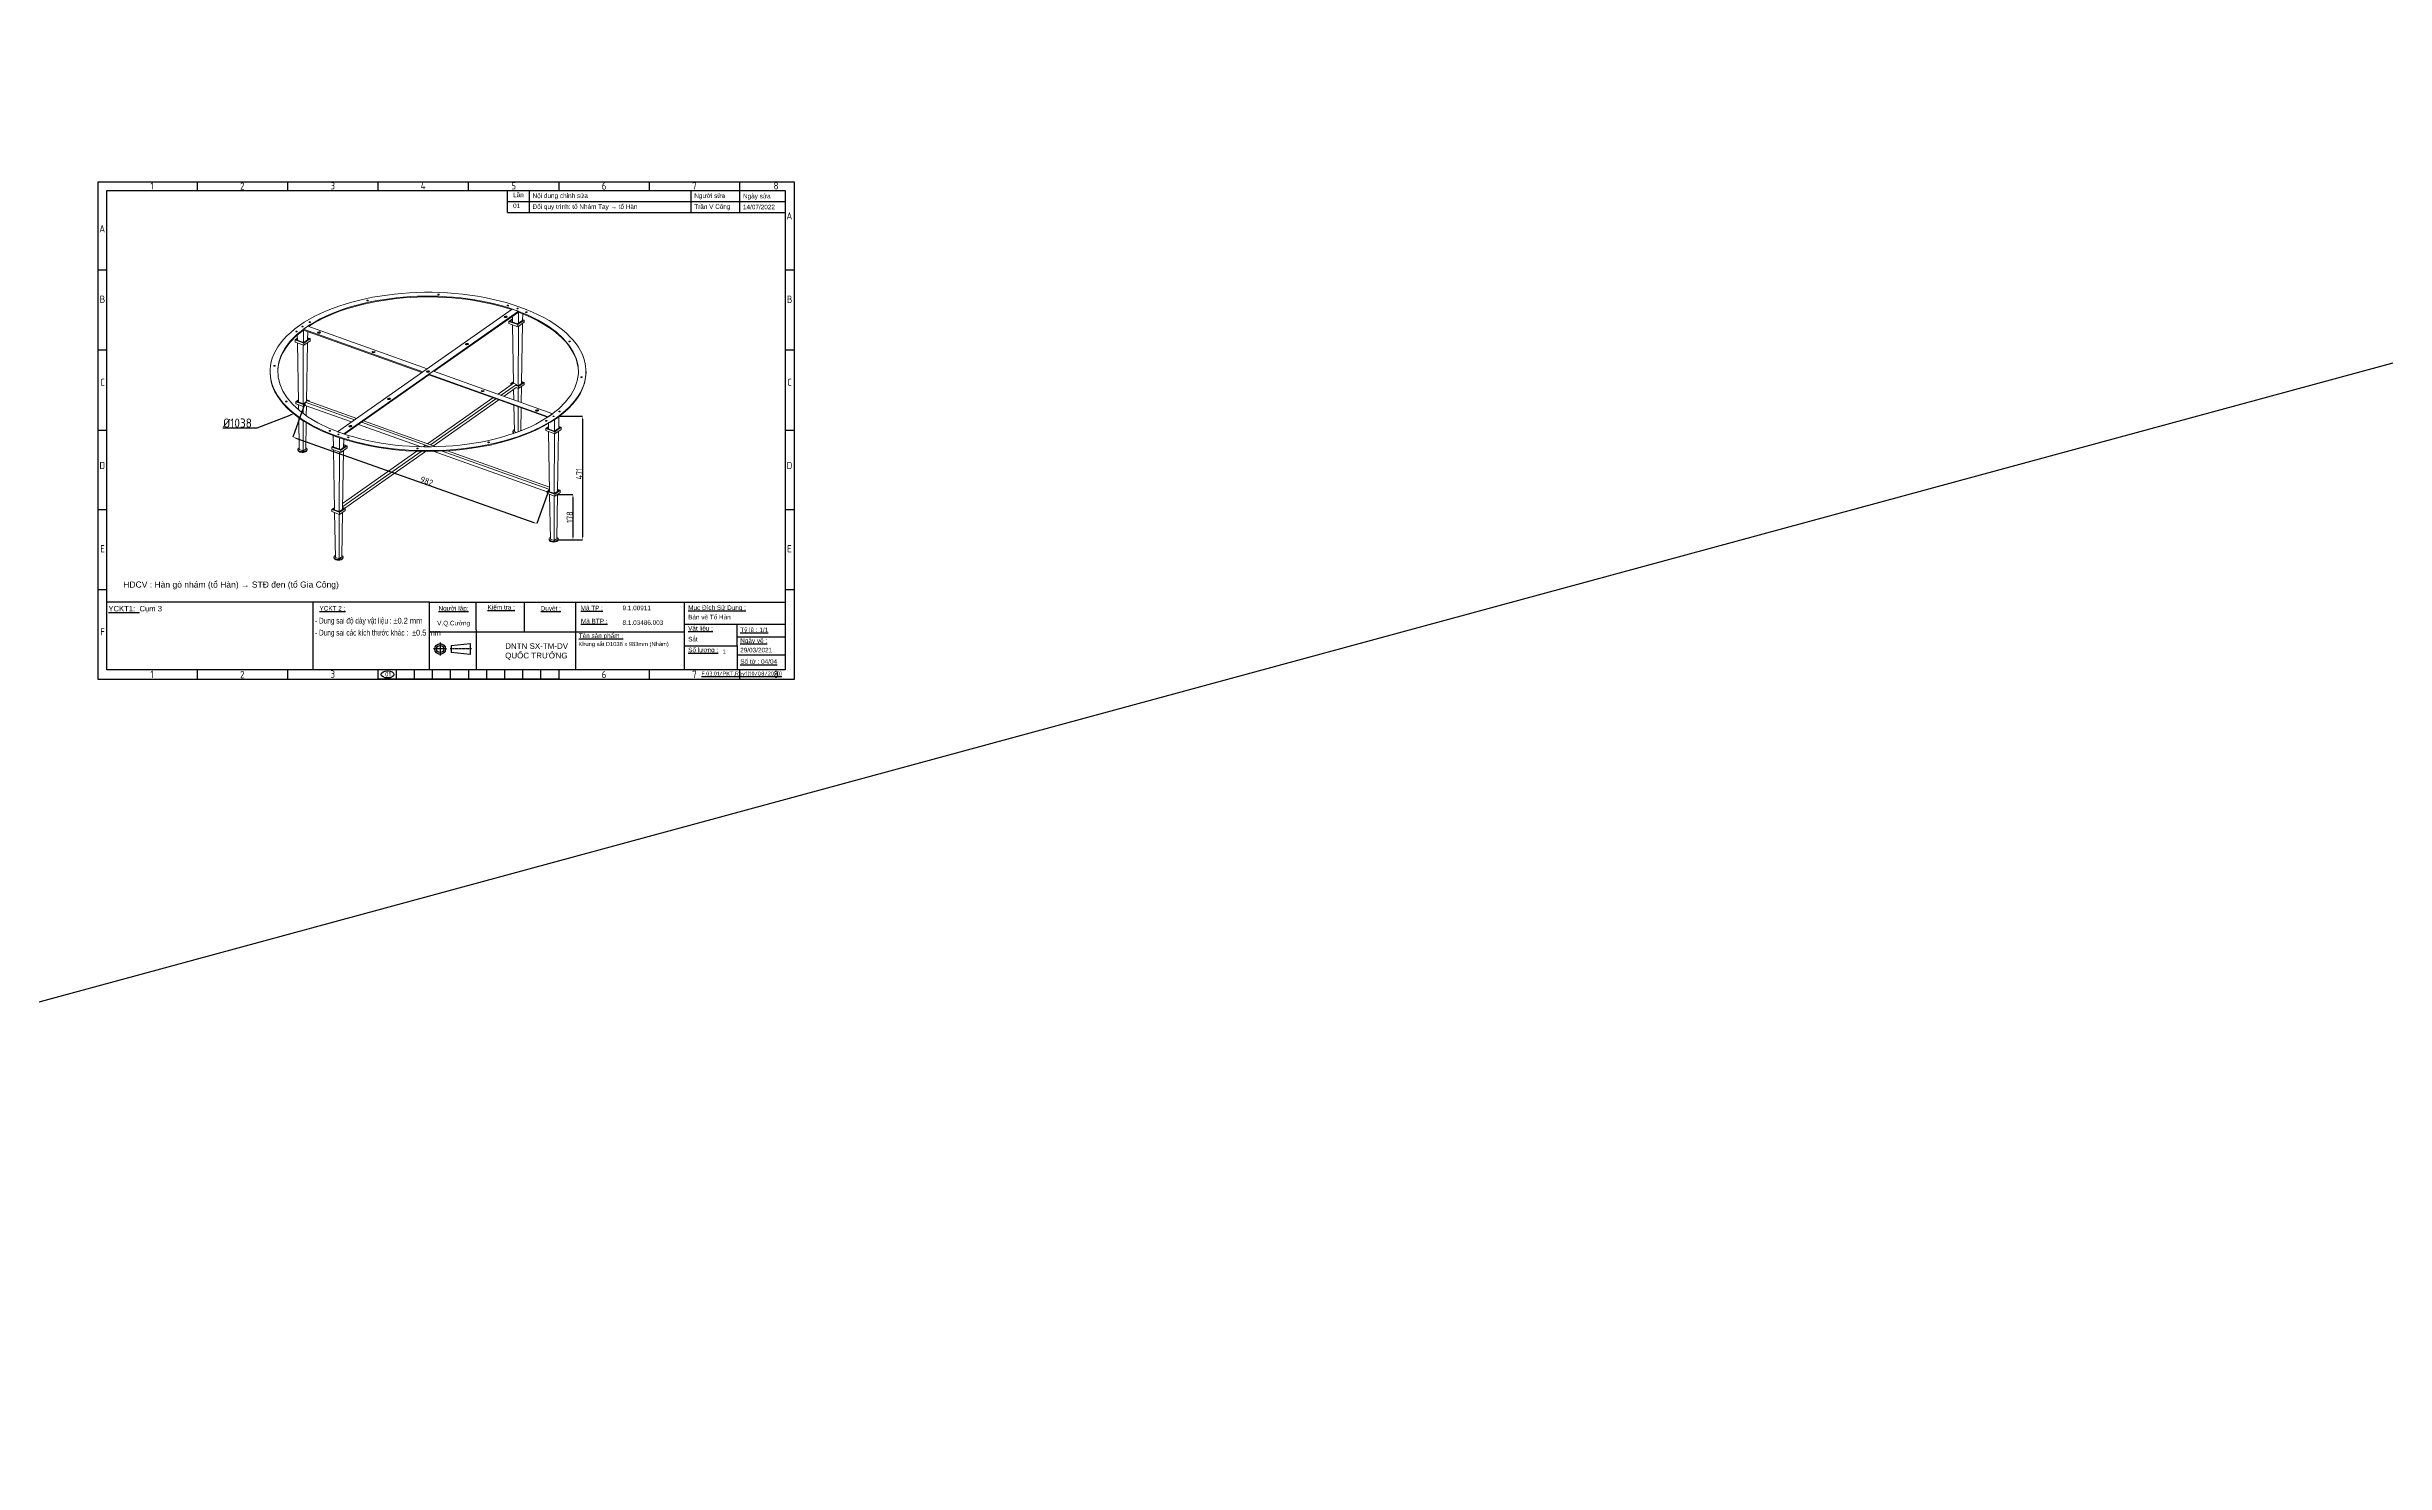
# Model space of a CAD drawing. Header units: millimetres. Extents: x -205945 to -46279, y 28253 to 108078.
# Drawn here: x -95726 to -88044, y 37634 to 42287 of the extents above; entities that cross this region are included whole.
import ezdxf

# ---------------------------------------------------------------- set-up
doc = ezdxf.new("R2010")
doc.units = ezdxf.units.MM
doc.header["$PDMODE"] = 2
for name, pattern in [('CENTER', [2, 1.25, -0.25, 0.25, -0.25]), ('CENTERX2', [4, 2.5, -0.5, 0.5, -0.5]), ('CONTPVMNIL', [0])]:
    doc.linetypes.add(name, pattern=pattern)
doc.layers.get('0').update_dxf_attribs({"linetype": 'CONTPVMNIL'})
doc.layers.get('DEFPOINTS').update_dxf_attribs({"color": 6})
for name, color, linetype in [('CENTER', 1, 'CENTERX2'), ('FRAME050', 6, 'Continuous'), ('MAIN', 7, 'Continuous')]:
    doc.layers.add(name, color=color, linetype=linetype)
doc.styles.add('ISOCP', font='isocp')
doc.styles.add('SLDTEXTSTYLE3', font='TXT', dxfattribs={"width": 0.65, "bigfont": 'bigfont'})
doc.styles.get("Standard").update_dxf_attribs({"font": 'isocp.shx'})
doc.styles.add('style1', font='arial.ttf', dxfattribs={"width": 0.75})
doc.dimstyles.new('Dim20$0', dxfattribs={"dimtxt": 20, "dimasz": 10, "dimexe": 0, "dimexo": 0, "dimgap": 0.6, "dimtad": 1, "dimtoh": 1, "dimdsep": 46, "dimtxsty": 'ISOCP', "dimcen": 0, "dimclrd": 3, "dimclre": 3, "dimclrt": 7, "dimadec": 3, "dimazin": 2, "dimtp": 0.05, "dimtm": 0.05, "dimtfac": 0.7, "dimtofl": 0, "dimtmove": 0, "dimatfit": 3, "dimfxl": 0, "dimtolj": 1, "dimarcsym": 0})
doc.dimstyles.new('Dim20$3', dxfattribs={"dimtxt": 20, "dimasz": 10, "dimexe": 0, "dimexo": 0, "dimgap": 0.6, "dimtad": 1, "dimtoh": 1, "dimdsep": 46, "dimtxsty": 'ISOCP', "dimcen": 0, "dimclrd": 3, "dimclre": 3, "dimclrt": 7, "dimadec": 3, "dimazin": 2, "dimtp": 0.05, "dimtm": 0.05, "dimtfac": 0.7, "dimtofl": 0, "dimtmove": 0, "dimatfit": 3, "dimfxl": 0, "dimtolj": 1, "dimarcsym": 0})

# ---------------------------------------------------------------- blocks, each defined once
blk = doc.blocks.new('ẢERHAEEH')
at = {"layer": 'FRAME050'}
for p, q in [((-261.4, 214), (-261.4, 217.9)), ((-221.8, 214), (-221.8, 217.9)), ((-182.2, 214), (-182.2, 217.9)), ((-142.6, 214), (-142.6, 217.9)), ((-103, 214), (-103, 217.9)), ((-63.4, 214), (-63.4, 217.9)), ((-23.8, 214), (-23.8, 217.9)), ((-301, 179), (-304.9, 179)), ((0, 179), (-4, 179)), ((-301, 144), (-304.9, 144)), ((0, 144), (-4, 144)), ((-304.9, 109), (-301, 109)), ((-4, 109), (0, 109)), ((-301, 74), (-304.9, 74)), ((0, 74), (-4, 74)), ((-301, 39), (-304.9, 39)), ((0, 39), (-4, 39)), ((-261.4, 0), (-261.4, 4)), ((-221.8, 0), (-221.8, 4)), ((-182.2, 0), (-182.2, 4)), ((-182.2, 0), (-103, 0)), ((-174.2, 0), (-174.2, 4)), ((-166.3, 0), (-166.3, 4)), ((-158.4, 0), (-158.4, 4)), ((-150.5, 0), (-150.5, 4)), ((-142.6, 4), (-142.6, 0)), ((-134.6, 0), (-134.6, 4)), ((-126.7, 0), (-126.7, 4)), ((-118.8, 0), (-118.8, 4)), ((-110.9, 0), (-110.9, 4)), ((-103, 0), (-103, 4)), ((-63.4, 0), (-63.4, 4)), ((-23.8, 0), (-23.8, 4))]:
    blk.add_line(p, q, dxfattribs=at)
at = {"layer": 'MAIN', "color": 7, "linetype": 'Continuous'}
blk.add_lwpolyline([(-301, 214), (-4, 214), (-4, 4), (-301, 4)], close=True, dxfattribs=at)
at = {"layer": 'FRAME050', "style": 'ISOCP'}
for s, p in [('1', (-282, 214.4)), ('2', (-242.7, 214.3)), ('3', (-203.1, 214.4)), ('4', (-163.6, 214.4)), ('5', (-123.9, 214.4)), ('6', (-84.3, 214.3)), ('7', (-44.7, 214.4)), ('8', (-9, 214.4)), ('A', (-304.4, 195.6)), ('A', (-3.4, 201.2)), ('B', (-304.2, 164.7)), ('B', (-3.2, 164.7)), ('C', (-304, 128.3)), ('C', (-3, 128.3)), ('D', (-304.3, 91.9)), ('D', (-3.3, 91.9)), ('E', (-304, 55.4)), ('E', (-3.1, 55.4)), ('F', (-304, 19)), ('1', (-282, 0.4)), ('2', (-242.7, 0.3)), ('3', (-203.1, 0.5)), ('6', (-84.3, 0.3)), ('7', (-44.7, 0.4)), ('8', (-9, 0.4))]:
    blk.add_text(s, height=3.17, dxfattribs=at).set_placement(p)
blk = doc.blocks.new('*D478')
at = {"color": 3, "lineweight": -2, "ltscale": 30, "transparency": 16777216}
for p, q in [((-95147.6, 41035.5), (-95035, 41035.5)), ((-95035, 41035.5), (-94926.6, 41077.5))]:
    blk.add_line(p, q, dxfattribs=at)
at = {"color": 3, "ltscale": 30, "transparency": 16777216}
blk.add_solid([(-94927.5, 41079.8), (-94925.6, 41075.1), (-94912.6, 41082.9)], dxfattribs=at)
at = {"layer": 'DEFPOINTS', "color": 0, "ltscale": 30, "transparency": 16777216}
for p in [(-93927.3, 41464.2), (-94912.6, 41082.9)]:
    blk.add_point(p, dxfattribs=at)
at = {"color": 7, "ltscale": 30, "transparency": 16777216, "insert": (-95099.6, 41051.1), "char_height": 30, "attachment_point": 5, "style": 'ISOCP'}
blk.add_mtext('\\A1;%%C1038', dxfattribs=at)
blk = doc.blocks.new('*D479')
at = {"color": 3, "lineweight": -2, "ltscale": 30, "transparency": 16777216}
for p, q in [((-94877.4, 41118.4), (-94917.6, 41005)), ((-94908.2, 41001.7), (-94125.6, 40724)), ((-94075.9, 40834), (-94116.2, 40720.6))]:
    blk.add_line(p, q, dxfattribs=at)
at = {"color": 3, "ltscale": 30, "transparency": 16777216}
for points in [[(-94907.6, 41003.3), (-94908.7, 41000.1), (-94917.6, 41005)], [(-94125, 40725.6), (-94126.1, 40722.4), (-94116.2, 40720.6)]]:
    blk.add_solid(points, dxfattribs=at)
at = {"layer": 'DEFPOINTS', "color": 0, "ltscale": 30, "transparency": 16777216}
for p in [(-94877.4, 41118.4), (-94075.9, 40834), (-94116.2, 40720.6)]:
    blk.add_point(p, dxfattribs=at)
at = {"color": 7, "ltscale": 30, "transparency": 16777216, "insert": (-94478.1, 40860.3), "char_height": 20, "attachment_point": 5, "rotation": 340.46278, "style": 'ISOCP'}
blk.add_mtext('\\A1;982', dxfattribs=at)
blk = doc.blocks.new('*D480')
at = {"color": 3, "lineweight": -2, "ltscale": 30, "transparency": 16777216}
for p, q in [((-94048.6, 40816.9), (-93997.7, 40816.9)), ((-93997.7, 40806.9), (-93997.7, 40677.1)), ((-94046.6, 40667.1), (-93997.7, 40667.1))]:
    blk.add_line(p, q, dxfattribs=at)
at = {"color": 3, "ltscale": 30, "transparency": 16777216}
for points in [[(-93999.4, 40806.9), (-93996, 40806.9), (-93997.7, 40816.9)], [(-93999.4, 40677.1), (-93996, 40677.1), (-93997.7, 40667.1)]]:
    blk.add_solid(points, dxfattribs=at)
at = {"layer": 'DEFPOINTS', "color": 0, "ltscale": 30, "transparency": 16777216}
for p in [(-94048.6, 40816.9), (-94046.6, 40667.1), (-93997.7, 40667.1)]:
    blk.add_point(p, dxfattribs=at)
at = {"color": 7, "ltscale": 30, "transparency": 16777216, "insert": (-94008.3, 40742), "char_height": 20, "attachment_point": 5, "rotation": 90, "style": 'ISOCP'}
blk.add_mtext('\\A1;178', dxfattribs=at)
blk = doc.blocks.new('*D770')
at = {"color": 3, "lineweight": -2, "ltscale": 30, "transparency": 16777216}
for p, q in [((-94045.1, 41073.9), (-93966.5, 41073.9)), ((-93966.5, 41063.9), (-93966.5, 40677.4)), ((-94046.2, 40667.4), (-93966.5, 40667.4))]:
    blk.add_line(p, q, dxfattribs=at)
at = {"color": 3, "ltscale": 30, "transparency": 16777216}
for points in [[(-93968.2, 41063.9), (-93964.8, 41063.9), (-93966.5, 41073.9)], [(-93968.2, 40677.4), (-93964.8, 40677.4), (-93966.5, 40667.4)]]:
    blk.add_solid(points, dxfattribs=at)
at = {"layer": 'DEFPOINTS', "color": 0, "ltscale": 30, "transparency": 16777216}
for p in [(-94045.1, 41073.9), (-94046.2, 40667.4), (-93966.5, 40667.4)]:
    blk.add_point(p, dxfattribs=at)
at = {"color": 7, "ltscale": 30, "transparency": 16777216, "insert": (-93977.1, 40884.5), "char_height": 20, "attachment_point": 5, "rotation": 90, "style": 'ISOCP'}
blk.add_mtext('\\A1;471', dxfattribs=at)

msp = doc.modelspace()

# ---------------------------------------------------------------- linework, layer by layer
at = {"ltscale": 30}
msp.add_line((-135875.365, 28252.757), (-66788.624, 47014.308), dxfattribs=at)
at = {"color": 0, "linetype": 'Continuous', "lineweight": 0, "extrusion": (0, 0.865351, 0.501167)}
for p, q in [((-94197.139, 41425.784, 0), (-94491.103, 41219.114, 0)), ((-94470.745, 41211.841, 0), (-94176.782, 41418.511, 0)), ((-94176.832, 41415.88, 0), (-94453.785, 41221.169, 0)), ((-94176.782, 41418.511, 0), (-94197.139, 41425.784, 0)), ((-94176.72, 41415.837, 0), (-94176.83, 41378.671, 0)), ((-94162.485, 41410.264, 0), (-94162.863, 41388.491, 0)), ((-94902.971, 41329.673, 0), (-94910.654, 41324.271, 0)), ((-94903.157, 41340.308, 0), (-94902.861, 41323.334, 0)), ((-94883.211, 41356.427, 0), (-94883.329, 41316.356, 0)), ((-94868.612, 41369.368, 0), (-94883.123, 41359.166, 0)), ((-94883.123, 41359.166, 0), (-94491.103, 41219.114, 0)), ((-94493.551, 41217.392, 0), (-94883.052, 41356.544, 0)), ((-94868.964, 41351.511, 0), (-94869.429, 41324.762, 0)), ((-94869.341, 41329.823, 0), (-94864.627, 41328.139, 0)), ((-94860.443, 41328.49, 0), (-94869.309, 41331.658, 0)), ((-94476.591, 41229.316, 0), (-94868.612, 41369.368, 0)), ((-94196.555, 41393.295, 0), (-94208.235, 41385.084, 0)), ((-94208.235, 41385.084, 0), (-94208.235, 41378.161, 0)), ((-94208.235, 41385.084, 0), (-94178.921, 41374.611, 0)), ((-94178.921, 41367.688, 0), (-94208.235, 41378.161, 0)), ((-94204.051, 41385.435, 0), (-94196.511, 41390.737, 0)), ((-94179.622, 41376.708, 0), (-94204.051, 41385.435, 0)), ((-94196.391, 41383.898, 0), (-94197.522, 41383.103, 0)), ((-94196.705, 41401.908, 0), (-94196.37, 41382.692, 0)), ((-94196.217, 41373.867, 0), (-94192.865, 41181.615, 0)), ((-94162.208, 41388.951, 0), (-94179.622, 41376.708, 0)), ((-94178.921, 41374.611, 0), (-94158.024, 41389.302, 0)), ((-94158.024, 41382.38, 0), (-94178.921, 41367.688, 0)), ((-94178.921, 41374.611, 0), (-94178.921, 41367.688, 0)), ((-94176.858, 41369.139, 0), (-94177.432, 41173.915, 0)), ((-94163.03, 41378.86, 0), (-94166.472, 41180.866, 0)), ((-94162.851, 41389.181, 0), (-94162.208, 41388.951, 0)), ((-94158.024, 41389.302, 0), (-94162.819, 41391.016, 0)), ((-94158.024, 41389.302, 0), (-94158.024, 41382.38, 0)), ((-94910.654, 41324.271, 0), (-94881.34, 41313.799, 0)), ((-94910.654, 41324.271, 0), (-94910.654, 41317.349, 0)), ((-94881.34, 41306.876, 0), (-94910.654, 41317.349, 0)), ((-94906.47, 41324.623, 0), (-94902.927, 41327.114, 0)), ((-94882.041, 41315.896, 0), (-94906.47, 41324.623, 0)), ((-94902.707, 41314.51, 0), (-94899.317, 41120.057, 0)), ((-94883.354, 41307.596, 0), (-94883.923, 41114.557, 0)), ((-94864.627, 41328.139, 0), (-94882.041, 41315.896, 0)), ((-94881.34, 41313.799, 0), (-94860.443, 41328.49, 0)), ((-94860.443, 41321.567, 0), (-94881.34, 41306.876, 0)), ((-94881.34, 41313.799, 0), (-94881.34, 41306.876, 0)), ((-94869.597, 41315.132, 0), (-94872.947, 41122.39, 0)), ((-94860.443, 41328.49, 0), (-94860.443, 41321.567, 0)), ((-94992.668, 41217.982, 0), (-94992.668, 41220.579, 0)), ((-94491.103, 41219.114, 0), (-94770.638, 41022.587, 0)), ((-94750.281, 41015.315, 0), (-94470.745, 41211.841, 0)), ((-94470.745, 41209.245, 0), (-94747.649, 41014.569, 0)), ((-94470.745, 41211.841, 0), (-94078.609, 41071.748, 0)), ((-94081.346, 41070.129, 0), (-94470.745, 41209.245, 0)), ((-94064.097, 41081.95, 0), (-94456.234, 41222.043, 0)), ((-94192.986, 41181.659, 0), (-94243.597, 41146.077, 0)), ((-94183.215, 41178.168, 0), (-94233.825, 41142.586, 0)), ((-94192.949, 41186.425, 0), (-94201.261, 41180.582, 0)), ((-94201.261, 41180.582, 0), (-94201.261, 41175.841, 0)), ((-94201.261, 41180.582, 0), (-94196.79, 41178.984, 0)), ((-94197.077, 41180.933, 0), (-94192.905, 41183.867, 0)), ((-94195.049, 41180.209, 0), (-94197.077, 41180.933, 0)), ((-94183.215, 41178.168, 0), (-94192.986, 41181.659, 0)), ((-94183.215, 41174.706, 0), (-94183.215, 41178.168, 0)), ((-94162.208, 41183.863, 0), (-94176.72, 41173.661, 0)), ((-94176.018, 41171.563, 0), (-94158.024, 41184.214, 0)), ((-94158.024, 41177.292, 0), (-94176.018, 41164.641, 0)), ((-94166.394, 41185.358, 0), (-94162.208, 41183.863, 0)), ((-94158.024, 41184.214, 0), (-94166.362, 41187.193, 0)), ((-94158.024, 41184.214, 0), (-94158.024, 41177.292, 0)), ((-93954.668, 41217.982, 0), (-93954.668, 41220.579, 0)), ((-94899.44, 41127.068, 0), (-94907.752, 41121.224, 0)), ((-94907.752, 41121.224, 0), (-94882.509, 41112.206, 0)), ((-94907.752, 41121.224, 0), (-94907.752, 41114.301, 0)), ((-94882.509, 41105.283, 0), (-94907.752, 41114.301, 0)), ((-94903.567, 41121.575, 0), (-94899.395, 41124.509, 0)), ((-94883.21, 41114.303, 0), (-94903.567, 41121.575, 0)), ((-94899.164, 41111.233, 0), (-94898.873, 41094.55, 0)), ((-94883.948, 41105.797, 0), (-94884.016, 41082.735, 0)), ((-94876.994, 41118.673, 0), (-94883.21, 41114.303, 0)), ((-94882.509, 41112.206, 0), (-94876.994, 41116.083, 0)), ((-94882.509, 41112.206, 0), (-94882.509, 41105.283, 0)), ((-94876.994, 41109.16, 0), (-94882.509, 41105.283, 0)), ((-94870.029, 41124.441, 0), (-94876.994, 41119.544, 0)), ((-94876.994, 41119.544, 0), (-94876.994, 41109.16, 0)), ((-94876.994, 41119.544, 0), (-94715.031, 41061.681, 0)), ((-94876.994, 41109.16, 0), (-94724.825, 41054.796, 0)), ((-94873.2, 41107.804, 0), (-94873.764, 41075.362, 0)), ((-94872.884, 41126, 0), (-94868.699, 41124.505, 0)), ((-94864.514, 41124.857, 0), (-94872.852, 41127.835, 0)), ((-94870.029, 41124.441, 0), (-94708.066, 41066.579, 0)), ((-94868.699, 41124.505, 0), (-94869.207, 41124.148, 0)), ((-94866.764, 41123.275, 0), (-94864.514, 41124.857, 0)), ((-94864.514, 41124.857, 0), (-94864.514, 41122.471, 0)), ((-94260.557, 41134.154, 0), (-94475.071, 40983.34, 0)), ((-94250.785, 41130.663, 0), (-94465.3, 40979.849, 0)), ((-94240.991, 41127.164, 0), (-94455.506, 40976.35, 0)), ((-94183.754, 41167.404, 0), (-94224.031, 41139.087, 0)), ((-94192.51, 41161.248, 0), (-94191.924, 41127.617, 0)), ((-94191.609, 41109.521, 0), (-94190.103, 41023.16, 0)), ((-94183.754, 41174.327, 0), (-94176.018, 41171.563, 0)), ((-94176.018, 41164.641, 0), (-94183.754, 41167.404, 0)), ((-94176.72, 41173.661, 0), (-94183.215, 41175.981, 0)), ((-94177.637, 41104.53, 0), (-94177.879, 41022.288, 0)), ((-94177.458, 41165.155, 0), (-94177.584, 41122.494, 0)), ((-94176.018, 41171.563, 0), (-94176.018, 41164.641, 0)), ((-94167.859, 41101.037, 0), (-94169.17, 41025.627, 0)), ((-94166.639, 41171.235, 0), (-94167.548, 41118.909, 0)), ((-94898.419, 41068.514, 0), (-94896.594, 40963.802, 0)), ((-94884.087, 41058.774, 0), (-94884.379, 40959.439, 0)), ((-94874.161, 41052.547, 0), (-94875.672, 40965.56, 0)), ((-94770.638, 41022.587, 0), (-94750.281, 41015.315, 0)), ((-94702.019, 41046.649, 0), (-94496.623, 40973.27, 0)), ((-94692.226, 41053.534, 0), (-94466.874, 40973.026, 0)), ((-94685.26, 41058.431, 0), (-94447.135, 40973.359, 0)), ((-94194.643, 41024.039, 0), (-94194.643, 41021.443, 0)), ((-94190.103, 41023.16, 0), (-94182.685, 41020.51, 0)), ((-94078.116, 41039.226, 0), (-94086.893, 41033.055, 0)), ((-94086.893, 41033.055, 0), (-94086.893, 41026.132, 0)), ((-94086.893, 41033.055, 0), (-94057.579, 41022.582, 0)), ((-94057.579, 41015.659, 0), (-94086.893, 41026.132, 0)), ((-94082.709, 41033.406, 0), (-94078.071, 41036.667, 0)), ((-94058.281, 41024.679, 0), (-94082.709, 41033.406, 0)), ((-94078.609, 41071.748, 0), (-94064.097, 41081.95, 0)), ((-94078.295, 41049.482, 0), (-94077.985, 41031.719, 0)), ((-94077.831, 41022.894, 0), (-94074.388, 40825.345, 0)), ((-94058.281, 41061.889, 0), (-94058.432, 41061.943, 0)), ((-94058.281, 41061.889, 0), (-94058.39, 41024.718, 0)), ((-94043.769, 41072.091, 0), (-94058.281, 41061.889, 0)), ((-94040.867, 41036.922, 0), (-94058.281, 41024.679, 0)), ((-94057.579, 41022.582, 0), (-94036.682, 41037.273, 0)), ((-94036.682, 41030.351, 0), (-94057.579, 41015.659, 0)), ((-94057.579, 41022.582, 0), (-94057.579, 41015.659, 0)), ((-94044.591, 41024.79, 0), (-94048.032, 40826.796, 0)), ((-94043.769, 41072.091, 0), (-94044.424, 41034.421, 0)), ((-94044.359, 41038.169, 0), (-94040.867, 41036.922, 0)), ((-94036.682, 41037.273, 0), (-94044.327, 41040.004, 0)), ((-94043.921, 41072.146, 0), (-94043.769, 41072.091, 0)), ((-94036.682, 41037.273, 0), (-94036.682, 41030.351, 0)), ((-94901.133, 40964.681, 0), (-94901.133, 40962.085, 0)), ((-94896.594, 40963.802, 0), (-94884.379, 40959.439, 0)), ((-94884.379, 40959.439, 0), (-94875.672, 40965.56, 0)), ((-94871.133, 40964.681, 0), (-94871.133, 40962.085, 0)), ((-94784.532, 40975.603, 0), (-94789.312, 40972.242, 0)), ((-94789.312, 40972.242, 0), (-94789.312, 40965.32, 0)), ((-94789.312, 40972.242, 0), (-94759.998, 40961.77, 0)), ((-94759.998, 40954.847, 0), (-94789.312, 40965.32, 0)), ((-94785.128, 41009.804, 0), (-94785.02, 41009.88, 0)), ((-94785.128, 41009.804, 0), (-94784.475, 40972.361, 0)), ((-94764.771, 41002.531, 0), (-94785.128, 41009.804, 0)), ((-94785.128, 40972.594, 0), (-94784.487, 40973.044, 0)), ((-94760.7, 40963.867, 0), (-94785.128, 40972.594, 0)), ((-94784.322, 40963.537, 0), (-94780.878, 40765.987, 0)), ((-94764.906, 40956.6, 0), (-94765.483, 40760.488, 0)), ((-94764.771, 41002.531, 0), (-94764.88, 40965.36, 0)), ((-94764.663, 41002.607, 0), (-94764.771, 41002.531, 0)), ((-94743.286, 40976.109, 0), (-94760.7, 40963.867, 0)), ((-94759.998, 40961.77, 0), (-94739.101, 40976.461, 0)), ((-94739.101, 40969.538, 0), (-94759.998, 40954.847, 0)), ((-94759.998, 40961.77, 0), (-94759.998, 40954.847, 0)), ((-94751.157, 40961.062, 0), (-94754.523, 40767.438, 0)), ((-94510.363, 40958.528, 0), (-94754.181, 40787.113, 0)), ((-94496.203, 40958.122, 0), (-94753.811, 40777.012, 0)), ((-94750.516, 40997.973, 0), (-94750.99, 40970.693, 0)), ((-94749.815, 40971.519, 0), (-94750.969, 40971.931, 0)), ((-94750.849, 40978.811, 0), (-94743.286, 40976.109, 0)), ((-94739.101, 40976.461, 0), (-94750.817, 40980.646, 0)), ((-94481.737, 40957.908, 0), (-94747.282, 40771.218, 0)), ((-94739.101, 40976.461, 0), (-94739.101, 40969.538, 0)), ((-94482.037, 40978.443, 0), (-94489.592, 40973.131, 0)), ((-94472.265, 40974.952, 0), (-94475.037, 40973.003, 0)), ((-94454.057, 40958.063, 0), (-94082.822, 40825.436, 0)), ((-94427.373, 40958.914, 0), (-94076.551, 40833.58, 0)), ((-94409.401, 40959.879, 0), (-94074.648, 40840.286, 0)), ((-94058.416, 41015.958, 0), (-94058.993, 40819.845, 0)), ((-94077.308, 40830.389, 0), (-94082.822, 40826.512, 0)), ((-94082.822, 40826.512, 0), (-94082.822, 40819.589, 0)), ((-94082.822, 40826.512, 0), (-94057.579, 40817.494, 0)), ((-94057.579, 40810.571, 0), (-94082.822, 40819.589, 0)), ((-94078.638, 40826.864, 0), (-94074.465, 40829.797, 0)), ((-94058.281, 40819.591, 0), (-94078.638, 40826.864, 0)), ((-94074.556, 40834.983, 0), (-94076.551, 40833.58, 0)), ((-94076.551, 40833.58, 0), (-94076.551, 40830.119, 0)), ((-94074.234, 40816.521, 0), (-94071.664, 40669.09, 0)), ((-94059.019, 40811.085, 0), (-94059.45, 40664.727, 0)), ((-94043.769, 40829.793, 0), (-94058.281, 40819.591, 0)), ((-94057.579, 40817.494, 0), (-94039.585, 40830.145, 0)), ((-94039.585, 40823.222, 0), (-94057.579, 40810.571, 0)), ((-94057.579, 40817.494, 0), (-94057.579, 40810.571, 0)), ((-94048.2, 40817.165, 0), (-94050.743, 40670.848, 0)), ((-94047.954, 40831.288, 0), (-94043.769, 40829.793, 0)), ((-94039.585, 40830.145, 0), (-94047.922, 40833.123, 0)), ((-94039.585, 40830.145, 0), (-94039.585, 40823.222, 0)), ((-94781, 40772.998, 0), (-94789.312, 40767.154, 0)), ((-94789.312, 40767.154, 0), (-94789.312, 40760.231, 0)), ((-94789.312, 40767.154, 0), (-94764.069, 40758.136, 0)), ((-94764.069, 40751.213, 0), (-94789.312, 40760.231, 0)), ((-94785.128, 40767.506, 0), (-94780.956, 40770.439, 0)), ((-94764.771, 40760.233, 0), (-94785.128, 40767.506, 0)), ((-94780.724, 40757.163, 0), (-94778.154, 40609.733, 0)), ((-94765.509, 40751.728, 0), (-94765.94, 40605.369, 0)), ((-94750.259, 40770.435, 0), (-94764.771, 40760.233, 0)), ((-94764.069, 40758.136, 0), (-94746.075, 40770.787, 0)), ((-94746.075, 40763.864, 0), (-94764.069, 40751.213, 0)), ((-94764.069, 40758.136, 0), (-94764.069, 40751.213, 0)), ((-94754.69, 40757.807, 0), (-94757.233, 40611.49, 0)), ((-94754.445, 40771.931, 0), (-94750.259, 40770.435, 0)), ((-94746.075, 40770.787, 0), (-94754.413, 40773.766, 0)), ((-94753.811, 40777.012, 0), (-94754.353, 40777.206, 0)), ((-94753.811, 40773.551, 0), (-94753.811, 40777.012, 0)), ((-94746.075, 40770.787, 0), (-94746.075, 40763.864, 0)), ((-94076.203, 40669.969, 0), (-94076.203, 40667.373, 0)), ((-94071.664, 40669.09, 0), (-94059.45, 40664.727, 0)), ((-94059.45, 40664.727, 0), (-94050.743, 40670.848, 0)), ((-94046.203, 40669.969, 0), (-94046.203, 40667.373, 0)), ((-94782.694, 40610.611, 0), (-94782.694, 40608.015, 0)), ((-94778.154, 40609.733, 0), (-94765.94, 40605.369, 0)), ((-94765.94, 40605.369, 0), (-94757.233, 40611.49, 0)), ((-94752.694, 40610.611, 0), (-94752.694, 40608.015, 0))]:
    msp.add_line(p, q, dxfattribs=at)
for p, q in [((-94468.798, 40462.289), (-95528.062, 40462.289)), ((-94851.654, 40462.289), (-94851.654, 40240.342)), ((-94157.509, 40462.289), (-94157.509, 40365.519)), ((-93631.095, 40390.645), (-93631.095, 40462.289)), ((-94468.798, 40365.519), (-93987.628, 40365.519)), ((-94315.832, 40371.672), (-94315.832, 40240.342)), ((-93458.294, 40348.441), (-93300.562, 40348.441)), ((-93458.294, 40289.619), (-93300.562, 40289.619))]:
    msp.add_line(p, q)
at = {"ltscale": 3}
msp.add_line((-93987.628, 40365.519), (-93631.095, 40365.519), dxfattribs=at)
at = {"linetype": 'ByBlock'}
msp.add_line((-93458.294, 40319.542), (-93458.294, 40240.342), dxfattribs=at)
at = {"color": 0, "linetype": 'Continuous', "lineweight": 0}
for centre, major_axis, start_param, end_param in [((-94473.668, 41220.579, 0), (-519, 0), -5.331687179632194, 0.9514981275473926), ((-94473.668, 41217.982, 0), (-494, 0), -2.15869906, -0.65314679), ((-94473.668, 41217.982, 0), (494, 0), 0.00524295, 0.92619178), ((-94473.668, 41217.982, 0), (-494, 0), -0.59399185, -0.00524295), ((-94831.896, 41345.962, 0), (-2.5, 0), -2.19009453, -0.31736757), ((-94831.896, 41345.962, 0), (2.5, 0), 0.31736757, 0.95149813), ((-94218.306, 41397.514, 0), (-2.5, 0), -2.19009453, -0.31736757), ((-94218.306, 41397.514, 0), (2.5, 0), 0.31736757, 0.95149813), ((-94652.753, 41281.962, 0), (-2.5, 0), -2.19009453, -0.31736757), ((-94652.753, 41281.962, 0), (2.5, 0), 0.31736757, 0.95149813), ((-94346.008, 41307.734, 0), (-2.5, 0), -2.19009453, -0.31736757), ((-94346.008, 41307.734, 0), (2.5, 0), 0.31736757, 0.95149813), ((-94473.668, 41217.982, 0), (-2.5, 0), -2.19009453, -0.31736757), ((-94473.668, 41217.982, 0), (-2.5, 0), -2.19009453, -0.31736757), ((-94473.668, 41217.982, 0), (2.5, 0), 0.31736757, 0.95149813), ((-94473.668, 41217.982, 0), (2.5, 0), 0.31736757, 0.95149813), ((-94601.412, 41128.173, 0), (-2.5, 0), -2.19009453, -0.31736757), ((-94601.412, 41128.173, 0), (2.5, 0), 0.31736757, 0.95149813), ((-94294.467, 41153.962, 0), (-2.5, 0), -2.19009453, -0.31736757), ((-94294.467, 41153.962, 0), (2.5, 0), 0.31736757, 0.95149813), ((-94729.114, 41038.392, 0), (-2.5, 0), -2.19009453, -0.31736757), ((-94729.114, 41038.392, 0), (2.5, 0), 0.31736757, 0.95149813), ((-94179.643, 41024.039, 0), (-15, 0), -0.6192982, 0.88838671), ((-94179.643, 41024.039, 0), (-15, 0), -0.78894353, -0.6192982), ((-94179.643, 41024.039, 0), (-15, 0), -2.74329553, -2.34977812), ((-94115.324, 41089.962, 0), (-2.5, 0), -2.19009453, -0.31736757), ((-94115.324, 41089.962, 0), (2.5, 0), 0.31736757, 0.95149813), ((-94886.133, 40964.681, 0), (-15, 0), -0.78894353, 0.95149813), ((-94886.133, 40964.681, 0), (15, 0), -2.19009453, 0.79181453), ((-94061.203, 40669.969, 0), (-15, 0), -0.78894353, 3.93340718), ((-94767.694, 40610.611, 0), (-15, 0), -0.78894353, 2.52229445), ((-94767.694, 40610.611, 0), (15, 0), -0.6192982, 0.79181453)]:
    msp.add_ellipse(centre, major_axis=major_axis, ratio=0.50116692, start_param=start_param, end_param=end_param, dxfattribs=at)
at = {"color": 0, "linetype": 'Continuous', "lineweight": 0, "extrusion": (-5.55112e-17, -9.24446e-33, -1)}
msp.add_ellipse((-94473.668, 41220.579, 0), major_axis=(494, 0), ratio=0.50116692, start_param=-4.093090781137342, end_param=2.190094526042244, dxfattribs=at)
at = {"color": 0, "linetype": 'Continuous', "lineweight": 0, "extrusion": (1.33279e-16, -5.55112e-17, -1)}
for centre, major_axis, start_param, end_param in [((-94672.729, 41453.4, 0), (2.5, 0), -4.093090781137289, 2.190094526042297), ((-94439.33, 41473.289, 0), (2.5, 0), -4.093090781137289, 2.190094526042297), ((-94211.722, 41437.023, 0), (2.5, 0), -4.093090781137289, 2.190094526042297), ((-94905.548, 41351.857, 0), (2.5, 0), -4.093090781137289, 2.190094526042297), ((-94862.139, 41382.376, 0), (2.5, 0), -4.093090781137289, 2.190094526042297), ((-94831.896, 41348.558, 0), (5, 0), -0.95149813, 5.33168718), ((-94218.306, 41400.11, 0), (5, 0), -0.95149813, 5.33168718), ((-94652.753, 41284.558, 0), (5, 0), -0.95149813, 5.33168718), ((-94346.008, 41310.33, 0), (5, 0), -0.95149813, 5.33168718), ((-94008.191, 41319.262, 0), (2.5, 0), -4.093090781137653, 2.190094526041933), ((-94977.747, 41238.959, 0), (2.5, 0), -4.093090781137289, 2.190094526042297), ((-94473.668, 41220.579, 0), (5, 0), -0.95149813, 5.33168718), ((-94473.668, 41220.579, 0), (5, 0), -0.95149813, 5.33168718), ((-93969.59, 41202.199, 0), (2.5, 0), -4.093090781137289, 2.190094526042297), ((-94939.146, 41121.896, 0), (2.5, 0), -4.093090781137289, 2.190094526042297), ((-94601.412, 41130.769, 0), (5, 0), -0.95149813, 5.33168718), ((-94294.467, 41156.558, 0), (5, 0), -0.95149813, 5.33168718), ((-94796.51, 41025.89, 0), (2.5, 0), -4.093090781137289, 2.190094526042297), ((-94729.114, 41040.988, 0), (5, 0), -0.95149813, 5.33168718), ((-94115.324, 41092.558, 0), (5, 0), -0.95149813, 5.33168718), ((-94085.197, 41058.781, 0), (2.5, 0), -4.093090781137654, 2.190094526041932), ((-94041.788, 41089.3, 0), (2.5, 0), -4.093090781137289, 2.190094526042297), ((-94735.614, 41004.134, 0), (2.5, 0), -4.093090781137654, 2.190094526041932), ((-94508.006, 40967.868, 0), (2.5, 0), -4.093090781137289, 2.190094526042297), ((-94274.607, 40987.757, 0), (2.5, 0), -4.093090781137289, 2.190094526042297)]:
    msp.add_ellipse(centre, major_axis=major_axis, ratio=0.50116692, start_param=start_param, end_param=end_param, dxfattribs=at)
at = {"color": 0, "linetype": 'Continuous', "lineweight": 0, "extrusion": (8.65026e-17, -5.55112e-17, -1)}
msp.add_ellipse((-94179.663, 41427.278, 0), major_axis=(2, 0), ratio=0.50116692, start_param=-5.663887107932682, end_param=0.6192981992469044, dxfattribs=at)
at = {"color": 0, "linetype": 'Continuous', "lineweight": 0, "extrusion": (3.31905e-17, -5.55112e-17, -1)}
msp.add_ellipse((-94150.827, 41415.267, 0), major_axis=(2.493, 0), ratio=0.50116692, start_param=-4.09309078113742, end_param=2.190094526042166, dxfattribs=at)
at = {"color": 0, "linetype": 'Continuous', "lineweight": 0, "extrusion": (-8.32019e-17, -2.22045e-16, -1)}
msp.add_ellipse((-94886.104, 41367.924, 0), major_axis=(-2, 0), ratio=0.50116692, start_param=-4.09309078113747, end_param=2.190094526042116, dxfattribs=at)
at = {"color": 0, "linetype": 'Continuous', "lineweight": 0, "extrusion": (8.29563e-17, 1.66533e-16, -1)}
msp.add_ellipse((-94473.668, 41217.982, 0), major_axis=(-519, 0), ratio=0.50116692, start_param=-0.95149813, end_param=0, dxfattribs=at)
at = {"color": 0, "linetype": 'Continuous', "lineweight": 0, "extrusion": (-5.76803e-17, -1.66533e-16, -1)}
msp.add_ellipse((-94473.668, 41217.982, 0), major_axis=(519, 0), ratio=0.50116692, start_param=0, end_param=2.19009453, dxfattribs=at)
at = {"color": 0, "linetype": 'Continuous', "lineweight": 0, "extrusion": (-1.37806e-17, -1.11022e-16, -1)}
msp.add_ellipse((-94061.232, 41073.233, 0), major_axis=(2, 0), ratio=0.50116692, start_param=-4.093090781137471, end_param=2.190094526042115, dxfattribs=at)
at = {"color": 0, "linetype": 'Continuous', "lineweight": 0, "extrusion": (-5.55112e-17, -3.88578e-16, -1)}
msp.add_ellipse((-94886.133, 40962.085, 0), major_axis=(-15, 0), ratio=0.50116692, start_param=-0.95149813, end_param=0, dxfattribs=at)
at = {"color": 0, "linetype": 'Continuous', "lineweight": 0, "extrusion": (5.10327e-17, -5.55112e-17, -1)}
msp.add_ellipse((-94886.133, 40962.085, 0), major_axis=(15, 0), ratio=0.50116692, start_param=0, end_param=2.19009453, dxfattribs=at)
at = {"color": 0, "linetype": 'Continuous', "lineweight": 0, "extrusion": (4.47721e-17, -9.23805e-30, -1)}
msp.add_ellipse((-94767.673, 41013.879, 0), major_axis=(-2, 0), ratio=0.50116692, start_param=-5.663887107932043, end_param=0.6192981992475435, dxfattribs=at)
at = {"color": 0, "linetype": 'Continuous', "lineweight": 0, "extrusion": (-5.55112e-17, -1.66533e-16, -1)}
msp.add_ellipse((-94179.643, 41021.443, 0), major_axis=(-15, 0), ratio=0.50116692, start_param=-0.60182137, end_param=0, dxfattribs=at)
at = {"color": 0, "linetype": 'Continuous', "lineweight": 0, "extrusion": (2.2211e-17, -1.11022e-16, -1)}
msp.add_ellipse((-94061.203, 40667.373, 0), major_axis=(15, 0), ratio=0.50116692, start_param=0, end_param=3.14159265, dxfattribs=at)
at = {"color": 0, "linetype": 'Continuous', "lineweight": 0, "extrusion": (-3.03428e-17, -5.55112e-17, -1)}
msp.add_ellipse((-94767.694, 40608.015, 0), major_axis=(-15, 0), ratio=0.50116692, start_param=-2.52229445, end_param=0, dxfattribs=at)
at = {"color": 0, "linetype": 'Continuous', "lineweight": 0, "extrusion": (-1.22692e-16, -1.66533e-16, -1)}
msp.add_ellipse((-94767.694, 40608.015, 0), major_axis=(15, 0), ratio=0.50116692, start_param=0, end_param=0.6192982, dxfattribs=at)
at = {"color": 1}
msp.add_ellipse((-94606.666, 40225.147), major_axis=(-21.079, 0), ratio=0.55171628, dxfattribs=at)
at = {"layer": 'CENTER', "color": 1, "linetype": 'CENTER', "ltscale": 0.05}
for p, q in [((-94412.525, 40308.793), (-94455.309, 40308.793)), ((-94433.917, 40330.185), (-94433.917, 40287.401))]:
    msp.add_line(p, q, dxfattribs=at)
at = {"layer": 'CENTER'}
msp.add_line((-94331.364, 40308.793), (-94400.689, 40308.793), dxfattribs=at)
at = {"layer": 'DEFPOINTS', "ltscale": 30}
msp.add_lwpolyline([(-95557.762, 41843.231), (-93270.862, 41843.231), (-93270.862, 40208.831), (-95557.762, 40208.831)], close=True, dxfattribs=at)
at = {"layer": 'MAIN'}
for p, q in [((-94212.277, 41779.342), (-94212.277, 41815.342)), ((-94140.277, 41779.342), (-94140.277, 41815.342)), ((-93609.07, 41779.342), (-93609.07, 41815.342)), ((-93449.062, 41779.342), (-93449.062, 41815.342)), ((-94212.277, 41779.342), (-93300.562, 41779.342)), ((-94212.277, 41743.342), (-94212.277, 41779.342)), ((-94212.277, 41743.342), (-93300.562, 41743.342)), ((-94140.277, 41743.342), (-94140.277, 41779.342)), ((-93609.07, 41743.342), (-93609.07, 41779.342)), ((-93449.062, 41743.342), (-93449.062, 41779.342)), ((-94468.798, 40462.289), (-93300.562, 40462.289)), ((-94468.798, 40365.519), (-94468.798, 40462.289)), ((-94315.832, 40371.672), (-94315.832, 40462.289)), ((-93987.628, 40390.645), (-93987.628, 40462.289)), ((-94468.798, 40240.342), (-94468.798, 40365.519)), ((-93987.628, 40319.542), (-93987.628, 40390.645)), ((-93631.095, 40390.645), (-93300.562, 40390.645)), ((-93631.095, 40319.542), (-93631.095, 40390.645)), ((-93458.294, 40319.542), (-93458.294, 40390.645)), ((-94397.956, 40320.554), (-94334.747, 40326.435)), ((-94397.956, 40320.554), (-94397.956, 40297.032)), ((-94334.747, 40291.151), (-94397.956, 40297.032)), ((-94334.747, 40326.435), (-94334.747, 40291.151)), ((-93987.628, 40240.342), (-93987.628, 40319.542)), ((-93631.095, 40319.542), (-93458.294, 40319.542)), ((-93631.095, 40240.342), (-93631.095, 40319.542)), ((-93449.664, 40319.542), (-93449.35, 40319.542))]:
    msp.add_line(p, q, dxfattribs=at)
for radius in [17.642, 11.761]:
    msp.add_circle((-94433.917, 40308.793), radius, dxfattribs=at)

# ---------------------------------------------------------------- block references
at = {"xscale": 7.5, "yscale": 7.5, "zscale": 7.5}
msp.add_blockref('ẢERHAEEH', (-93270.862, 40210.642), dxfattribs=at)

# ---------------------------------------------------------------- texts
at = {"attachment_point": 1}
for s, insert, char_height, width in [('{\\fArial|b0|i0|c0|p34;Lần}', (-94194.152, 41808.242), 15, 24.50884), ('{\\fArial|b0|i0|c0|p34;01}', (-94194.152, 41772.242), 15, 24.50884), ('{\\fArial|b0|i0|c0|p34;\\LYCKT1:\\l  Cụm 3}', (-95523.634, 40450.319), 18, 216.00608), ('{\\fArial|b0|i0|c0|p34;29/03/2021}', (-93448.087, 40312.752), 15, 11.98235), ('{\\LF.03.01/PKT.Rev1(10/08/2020)}', (-93575.304, 40234.749), 13.5, 28.97216)]:
    msp.add_mtext(s, dxfattribs=dict(at, insert=insert, char_height=char_height, width=width))
at = {"color": 0, "attachment_point": 1, "style": 'SLDTEXTSTYLE3'}
for s, insert, char_height, width in [('{\\fArial|b0|i0|c0|p34;\\W1;\\C256;Nội dung chỉnh sửa}', (-94130.228, 41805.762), 15, 274.88014), ('{\\fArial|b0|i0|c0|p34;\\W1;\\C256;Người sửa}', (-93599.021, 41805.762), 15, 274.88014), ('{\\fArial|b0|i0|c0|p34;\\W1;\\C256;Ngày sửa}', (-93439.013, 41804.462), 15, 274.88014), ('{\\fArial|b0|i0|c0|p34;\\W1;\\C256;Đổi quy trình: tổ Nhám Tay → tổ Hàn}', (-94130.228, 41769.762), 15, 426.89075), ('{\\fArial|b0|i0|c0|p34;\\W1;\\C256;Trần V Công}', (-93599.021, 41769.762), 15, 274.88014), ('{\\fArial|b0|i0|c0|p34;\\W1;\\C256;14/07/2022}', (-93439.013, 41768.462), 15, 274.88014), ('{\\fArial|b0|i0|c0|p34; - Dung sai độ dày vật liệu : \\W0.933;%%P0.2 mm}', (-94850.834, 40411.177), 18.75, 604.403), ('{\\fArial|b0|i0|c0|p34;\\W1;\\L\\C256;YCKT 2 :}', (-94830.307, 40449.785), 15, 104.20621), ('{\\fArial|b0|i0|c0|p34;\\W1;\\L\\C256;Người lập:}', (-94439.423, 40449.785), 15, 104.20621), ('{\\fArial|b0|i0|c0|p34;\\W1;\\L\\C256;Kiểm tra :}', (-94277.982, 40453.418), 15, 104.20621), ('{\\fArial|b0|i0|c0|p34;\\W1;\\L\\C256;Duyệt :}', (-94103.627, 40449.785), 15, 104.20621), ('{\\fArial|b0|i0|c0|p34;\\W1;\\L\\C256;Mã TP :}', (-93972.272, 40450.858), 15, 104.20621), ('{\\fArial|b0|i0|c0|p34;\\W1;\\L\\C256;Mã BTP :}', (-93971.309, 40407.918), 15, 104.20621), ('{\\fArial|b0|i0|c0|p34;\\W1;\\C256;9.1.00911}', (-93834.806, 40451.077), 15, 104.20621), ('{\\fArial|b0|i0|c0|p34;\\W1;\\L\\C256;Mục Đích Sử Dụng :}', (-93619.141, 40452.224), 15, 198.90063), ('{\\fArial|b0|i0|c0|p34;\\W1;\\C256;Bản vẽ Tổ Hàn}', (-93619.141, 40421.074), 15, 198.90063), ('{\\fArial|b0|i0|c0|p34; - Dung sai các kích thước khác : \\W0.933; %%P0.5 mm}', (-94850.834, 40371.776), 18.75, 604.403), ('{\\fArial|b0|i0|c0|p34;\\W1;\\C256;V.Q.Cường}', (-94443.77, 40401.4), 15, 104.20621), ('{\\fArial|b0|i0|c0|p34;\\W1;\\L\\C256;Tên sản phẩm :}', (-93978.548, 40359.873), 15, 152.67102), ('{\\fArial|b0|i0|c0|p34;\\W1;\\C256;Khung sắt D1038 x 983mm (Nhám) }', (-93979.604, 40331.885, 0), 13.5, 352.68269), ('{\\fArial|b0|i0|c0|p34;\\W1;\\C256;8.1.03486.003}', (-93834.806, 40403.064), 15, 104.20621), ('{\\fArial|b0|i0|c0|p34;\\W1;\\L\\C256;Vật liệu :}', (-93619.141, 40384.254), 15, 104.20621), ('{\\fArial|b0|i0|c0|p34;\\W1;\\C256;Sắt }', (-93619.141, 40348.703), 15, 104.20621), ('{\\fArial|b0|i0|c0|p34;\\W1;\\L\\C256;Tỷ lệ : 1/1}', (-93447.958, 40379.363), 15, 104.20621), ('{\\fArial|b0|i0|c0|p34;\\W1;\\L\\C256;Ngày vẽ :}', (-93447.958, 40343.68), 15, 104.20621), ('{\\fArial|b0|i0|c0|p34;\\W1;\\C256;DNTN SX-TM-DV QUỐC TRƯỞNG}', (-94220.235, 40327.873), 18.75, 279.39865), ('{\\fArial|b0|i0|c0|p34;\\W1;\\L\\C256;Số lượng :}', (-93619.141, 40313.151), 15, 104.20621), ('{\\fArial|b0|i0|c0|p34;\\W1;\\C256;1}', (-93506.068, 40307.011), 15, 104.20621), ('{\\fArial|b0|i0|c0|p34;\\W1;\\L\\C256;Số tờ : 04/04}', (-93447.958, 40275.078), 15, 131.29016)]:
    msp.add_mtext(s, dxfattribs=dict(at, insert=insert, char_height=char_height, width=width))
at = {"ltscale": 30, "insert": (-95474.715, 40530.534, 0), "char_height": 20, "width": 1429.70348, "attachment_point": 1, "style": 'style1'}
msp.add_mtext('{\\W1;HDCV : Hàn gò nhám (tổ Hàn) → STĐ đen (tổ Gia Công)}', dxfattribs=at)
at = {"color": 7, "insert": (-94614.887, 40233.353), "char_height": 15, "width": 24.50884, "attachment_point": 1}
msp.add_mtext('01', dxfattribs=at)

# ---------------------------------------------------------------- dimensions: what is measured, and where the dimension line sits
at = {"ltscale": 30}
dim = msp.add_diameter_dim_2p(p1=(-93927.28, 41464.205, 0), p2=(-94912.562, 41082.874, 0), text='%%C1038', dimstyle='Dim20$3', override={"dimtxt": 30, "dimasz": 15}, dxfattribs=at)
dim.commit()
dim.dimension.update_dxf_attribs({"geometry": '*D478', "text_midpoint": (-95099.63, 41035.484, 0), "dimtype": 163})
for base, p1, p2, angle, text, picture, middle, dimtype in [((-94116.167, 40720.636, 0), (-94877.377, 41118.404, 0), (-94075.936, 40834.013, 0), 340.4627802, '982', '*D479', (-94481.691, 40850.342, 0), 161), ((-93966.508, 40667.373, 0), (-94045.084, 41073.884, 0), (-94046.203, 40667.373, 0), 90, '471', '*D770', (-93966.508, 40884.52, 0), 160), ((-93997.686, 40667.104, 0), (-94048.582, 40816.897, 0), (-94046.586, 40667.104, 0), 90, '178', '*D480', (-93997.686, 40742.001, 0), 160)]:
    dim = msp.add_linear_dim(base=base, p1=p1, p2=p2, angle=angle, text=text, dimstyle='Dim20$0', dxfattribs=at)
    dim.commit()
    dim.dimension.update_dxf_attribs({"geometry": picture, "text_midpoint": middle, "dimtype": dimtype})

doc.saveas('drawing.dxf')
